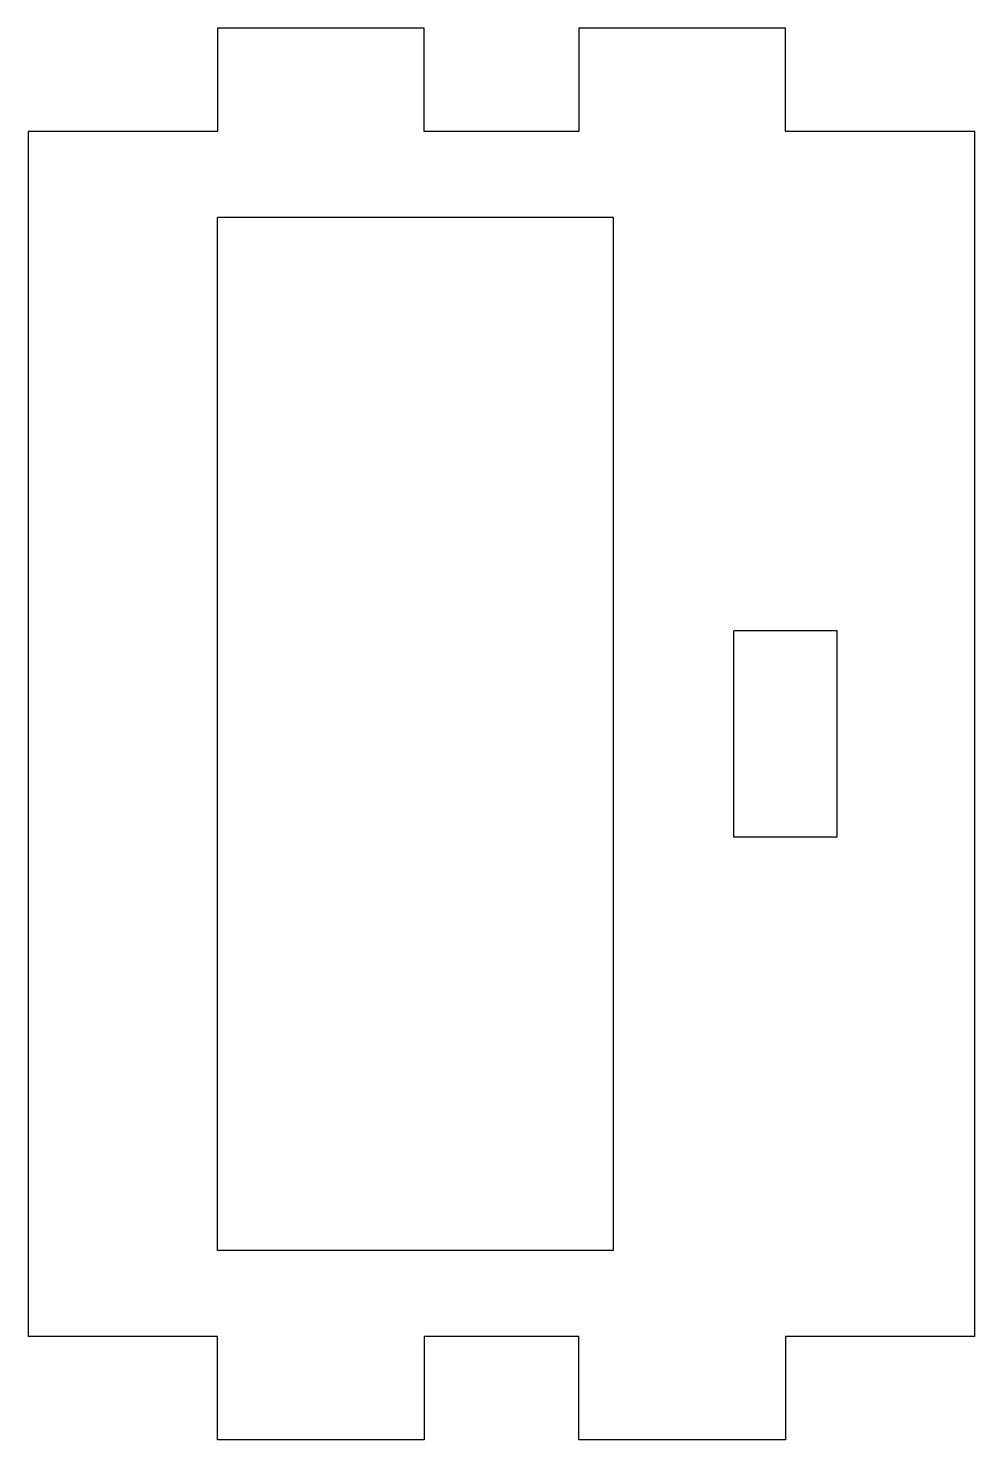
# Model space of a CAD drawing. Header units: millimetres. Extents: x -22 to 33, y -41 to 41.
import ezdxf

# ---------------------------------------------------------------- set-up
doc = ezdxf.new("R2010")
doc.units = ezdxf.units.MM
doc.layers.add('Shape2DView', color=7, linetype='CONTINUOUS')

msp = doc.modelspace()

# ---------------------------------------------------------------- linework, layer by layer
at = {"layer": 'Shape2DView'}
for p, q in [((1, 41), (-11, 41)), ((-11, 41), (-11, 35)), ((1, 35), (1, 41)), ((22, 41), (10, 41)), ((10, 41), (10, 35)), ((22, 35), (22, 41)), ((-11, 35), (-22, 35)), ((-22, 35), (-22, -35)), ((10, 35), (1, 35)), ((33, 35), (22, 35)), ((33, -35), (33, 35)), ((12, 30), (-11, 30)), ((-11, -30), (-11, 30)), ((12, -30), (12, 30)), ((25, 6), (19, 6)), ((19, -6), (19, 6)), ((25, -6), (25, 6)), ((25, -6), (19, -6)), ((12, -30), (-11, -30)), ((-11, -35), (-22, -35)), ((-11, -41), (-11, -35)), ((10, -35), (1, -35)), ((1, -35), (1, -41)), ((10, -41), (10, -35)), ((33, -35), (22, -35)), ((22, -35), (22, -41)), ((1, -41), (-11, -41)), ((22, -41), (10, -41))]:
    msp.add_line(p, q, dxfattribs=at)

doc.saveas('drawing.dxf')
